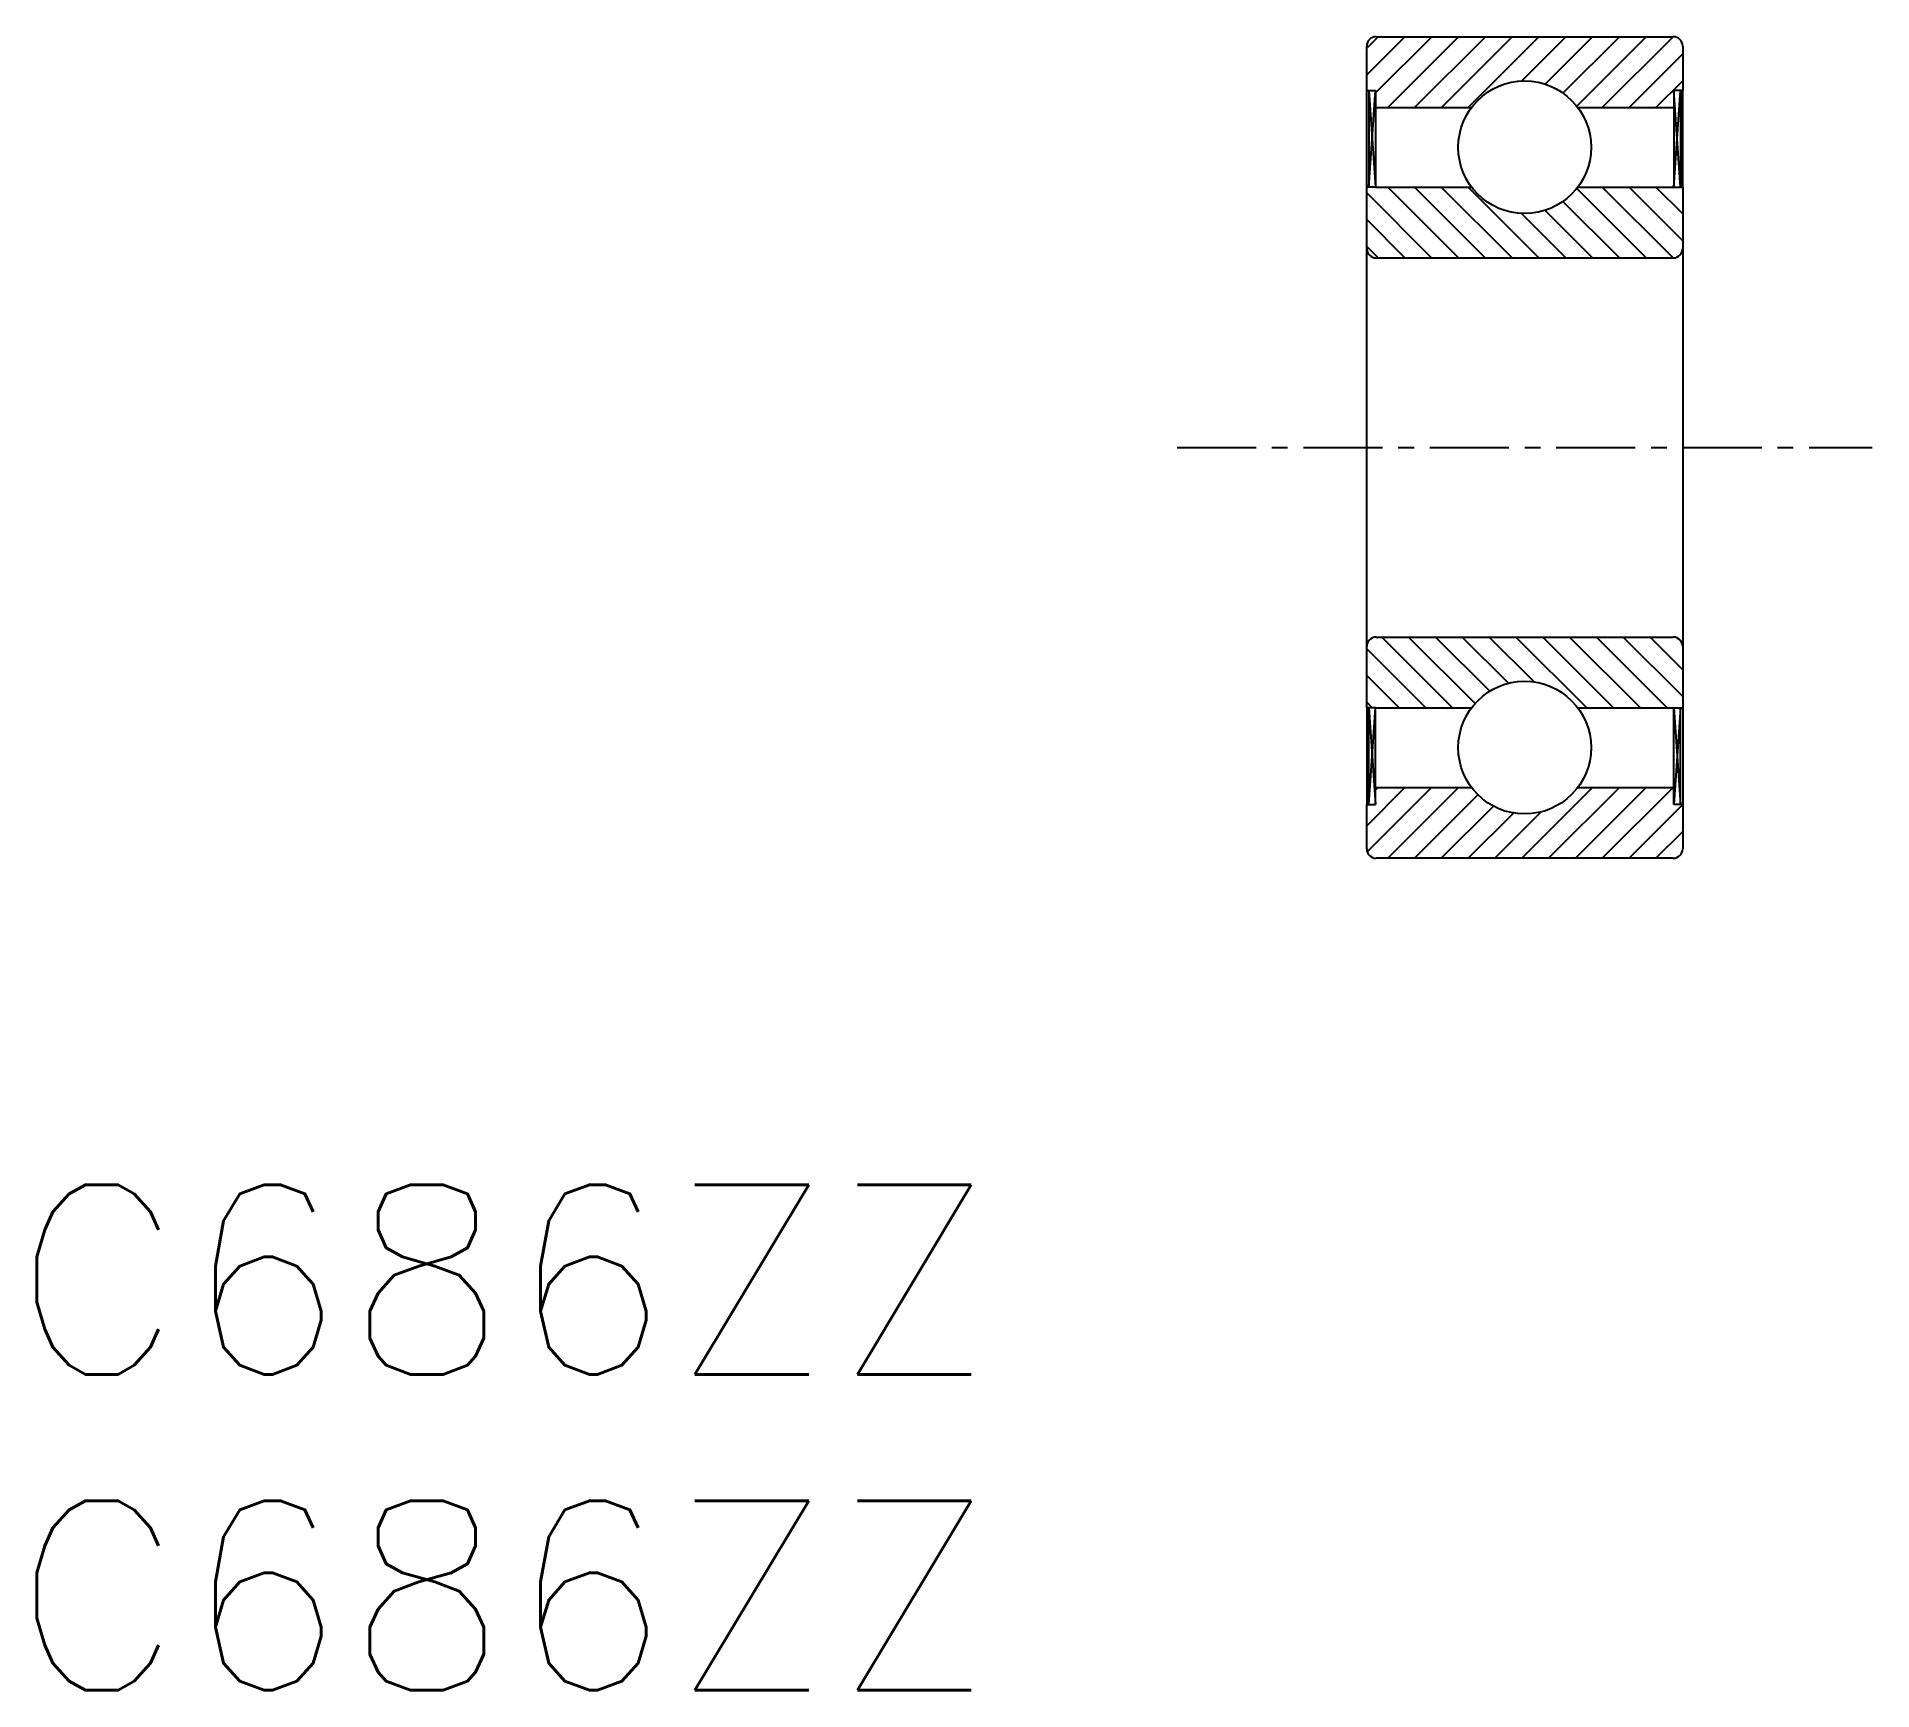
# Model space of a CAD drawing. Extents: x 45.2 to 74.2, y 37.3 to 63.5.
import ezdxf
from ezdxf.enums import TextEntityAlignment as Align

# ---------------------------------------------------------------- set-up
doc = ezdxf.new("R2010")
doc.units = 0
doc.linetypes.add('CENTER', pattern=[2, 1.25, -0.25, 0.25, -0.25])
doc.layers.get('0').update_dxf_attribs({"linetype": 'CONTINUOUS'})
doc.layers.add('CENTER', color=1, linetype='CENTER')
doc.styles.get("Standard").update_dxf_attribs({"font": 'txt.shx', "bigfont": 'extfont.shx'})

msp = doc.modelspace()

# ---------------------------------------------------------------- linework, layer by layer
at = {"color": 7, "linetype": 'CONTINUOUS'}
for p, q in [((66.209, 63.281), (66.389, 63.462)), ((66.209, 62.857), (66.814, 63.462)), ((66.209, 62.611), (66.209, 63.312)), ((66.349, 62.573), (67.238, 63.462)), ((66.359, 63.462), (71.059, 63.462)), ((66.542, 62.342), (67.662, 63.462)), ((66.967, 62.342), (68.087, 63.462)), ((67.391, 62.342), (68.511, 63.462)), ((67.815, 62.342), (68.935, 63.462)), ((68.658, 62.761), (69.359, 63.462)), ((69.032, 62.711), (69.784, 63.462)), ((69.315, 62.569), (70.208, 63.462)), ((69.533, 62.363), (70.632, 63.462)), ((69.936, 62.342), (71.056, 63.462)), ((71.209, 63.312), (71.209, 62.611)), ((70.361, 62.342), (71.209, 63.19)), ((70.785, 62.342), (71.209, 62.766)), ((66.209, 61.082), (66.209, 62.611)), ((66.209, 62.611), (66.349, 62.611)), ((66.244, 61.082), (66.349, 62.611)), ((66.244, 62.611), (66.349, 61.082)), ((66.244, 62.611), (66.244, 61.082)), ((66.349, 62.611), (66.349, 61.082)), ((71.069, 61.082), (71.174, 62.611)), ((71.069, 62.611), (71.069, 61.082)), ((71.174, 61.082), (71.069, 62.611)), ((71.209, 62.611), (71.069, 62.611)), ((71.174, 62.611), (71.174, 61.082)), ((71.209, 61.082), (71.209, 62.611)), ((66.349, 62.342), (67.869, 62.342)), ((69.549, 62.342), (71.069, 62.342)), ((66.209, 52.842), (66.209, 61.082)), ((66.349, 61.082), (66.209, 61.082)), ((67.237, 59.962), (66.209, 60.991)), ((66.349, 61.082), (67.869, 61.082)), ((67.662, 59.962), (66.542, 61.082)), ((68.086, 59.962), (66.966, 61.082)), ((68.51, 59.962), (67.39, 61.082)), ((68.934, 59.962), (67.814, 61.082)), ((70.632, 59.962), (69.532, 61.061)), ((69.549, 61.082), (71.069, 61.082)), ((71.056, 59.962), (69.936, 61.082)), ((71.209, 60.233), (70.36, 61.082)), ((71.209, 60.658), (70.784, 61.082)), ((71.069, 61.082), (71.209, 61.082)), ((71.209, 61.082), (71.209, 52.842)), ((69.783, 59.962), (69.032, 60.713)), ((70.207, 59.962), (69.315, 60.855)), ((66.813, 59.962), (66.209, 60.567)), ((69.359, 59.962), (68.657, 60.663)), ((66.389, 59.962), (66.209, 60.142)), ((66.359, 59.962), (71.059, 59.962)), ((67.145, 52.842), (66.209, 53.778)), ((66.359, 53.962), (71.059, 53.962)), ((67.569, 52.842), (66.449, 53.962)), ((67.925, 52.911), (66.873, 53.962)), ((68.155, 53.104), (67.298, 53.962)), ((68.453, 53.231), (67.722, 53.962)), ((68.857, 53.251), (68.146, 53.962)), ((69.691, 52.842), (68.571, 53.962)), ((70.115, 52.842), (68.995, 53.962)), ((70.539, 52.842), (69.419, 53.962)), ((70.963, 52.842), (69.843, 53.962)), ((71.209, 53.021), (70.268, 53.962)), ((71.209, 53.445), (70.692, 53.962)), ((71.184, 53.894), (71.14, 53.938)), ((66.721, 52.842), (66.209, 53.354)), ((66.296, 52.842), (66.209, 52.93)), ((66.349, 52.842), (66.209, 52.842)), ((66.209, 52.842), (66.209, 51.313)), ((66.244, 52.842), (66.349, 51.313)), ((66.244, 51.313), (66.349, 52.842)), ((66.244, 51.313), (66.244, 52.842)), ((66.349, 52.842), (67.869, 52.842)), ((66.349, 51.313), (66.349, 52.842)), ((69.549, 52.842), (71.069, 52.842)), ((71.069, 52.842), (71.209, 52.842)), ((71.069, 51.313), (71.069, 52.842)), ((71.174, 52.842), (71.069, 51.313)), ((71.069, 52.842), (71.174, 51.313)), ((71.174, 51.313), (71.174, 52.842)), ((71.209, 52.842), (71.209, 51.313)), ((66.209, 50.977), (66.813, 51.582)), ((66.217, 50.562), (67.237, 51.582)), ((66.349, 51.542), (66.389, 51.582)), ((66.349, 51.582), (67.869, 51.582)), ((66.542, 50.462), (67.662, 51.582)), ((66.966, 50.462), (67.97, 51.466)), ((68.663, 50.462), (69.783, 51.582)), ((69.087, 50.462), (70.207, 51.582)), ((69.512, 50.462), (70.632, 51.582)), ((69.549, 51.582), (71.069, 51.582)), ((69.936, 50.462), (71.056, 51.582)), ((66.209, 50.612), (66.209, 51.313)), ((66.209, 51.313), (66.349, 51.313)), ((67.39, 50.462), (68.214, 51.286)), ((67.814, 50.462), (68.53, 51.177)), ((68.239, 50.462), (68.972, 51.196)), ((70.36, 50.462), (71.209, 51.311)), ((71.209, 51.313), (71.069, 51.313)), ((71.209, 51.313), (71.209, 50.612)), ((70.784, 50.462), (71.209, 50.886)), ((71.059, 50.462), (66.359, 50.462))]:
    msp.add_line(p, q, dxfattribs=at)
for centre in [(68.709, 61.712), (68.709, 52.212)]:
    msp.add_circle(centre, 1.05, dxfattribs=at)
for centre, start, end in [((66.359, 63.312), 90, 180), ((71.059, 63.312), 0, 90), ((66.359, 60.112), 180, 270), ((71.059, 60.112), 270, 0), ((66.359, 53.812), 90, 180), ((71.059, 53.812), 0, 90), ((66.359, 50.612), 180, 270), ((71.059, 50.612), 270, 0)]:
    msp.add_arc(centre, 0.15, start, end, dxfattribs=at)
at = {"layer": 'CENTER', "color": 1, "linetype": 'CENTER'}
msp.add_line((63.209, 56.962), (74.209, 56.962), dxfattribs=at)

# ---------------------------------------------------------------- texts
at = {"color": 7, "linetype": 'CONTINUOUS'}
for p in [(44.782, 43.795), (44.782, 38.795)]:
    msp.add_text('C686ZZ', height=3, dxfattribs=at).set_placement(p, align=Align.MIDDLE_LEFT)

doc.saveas('drawing.dxf')
